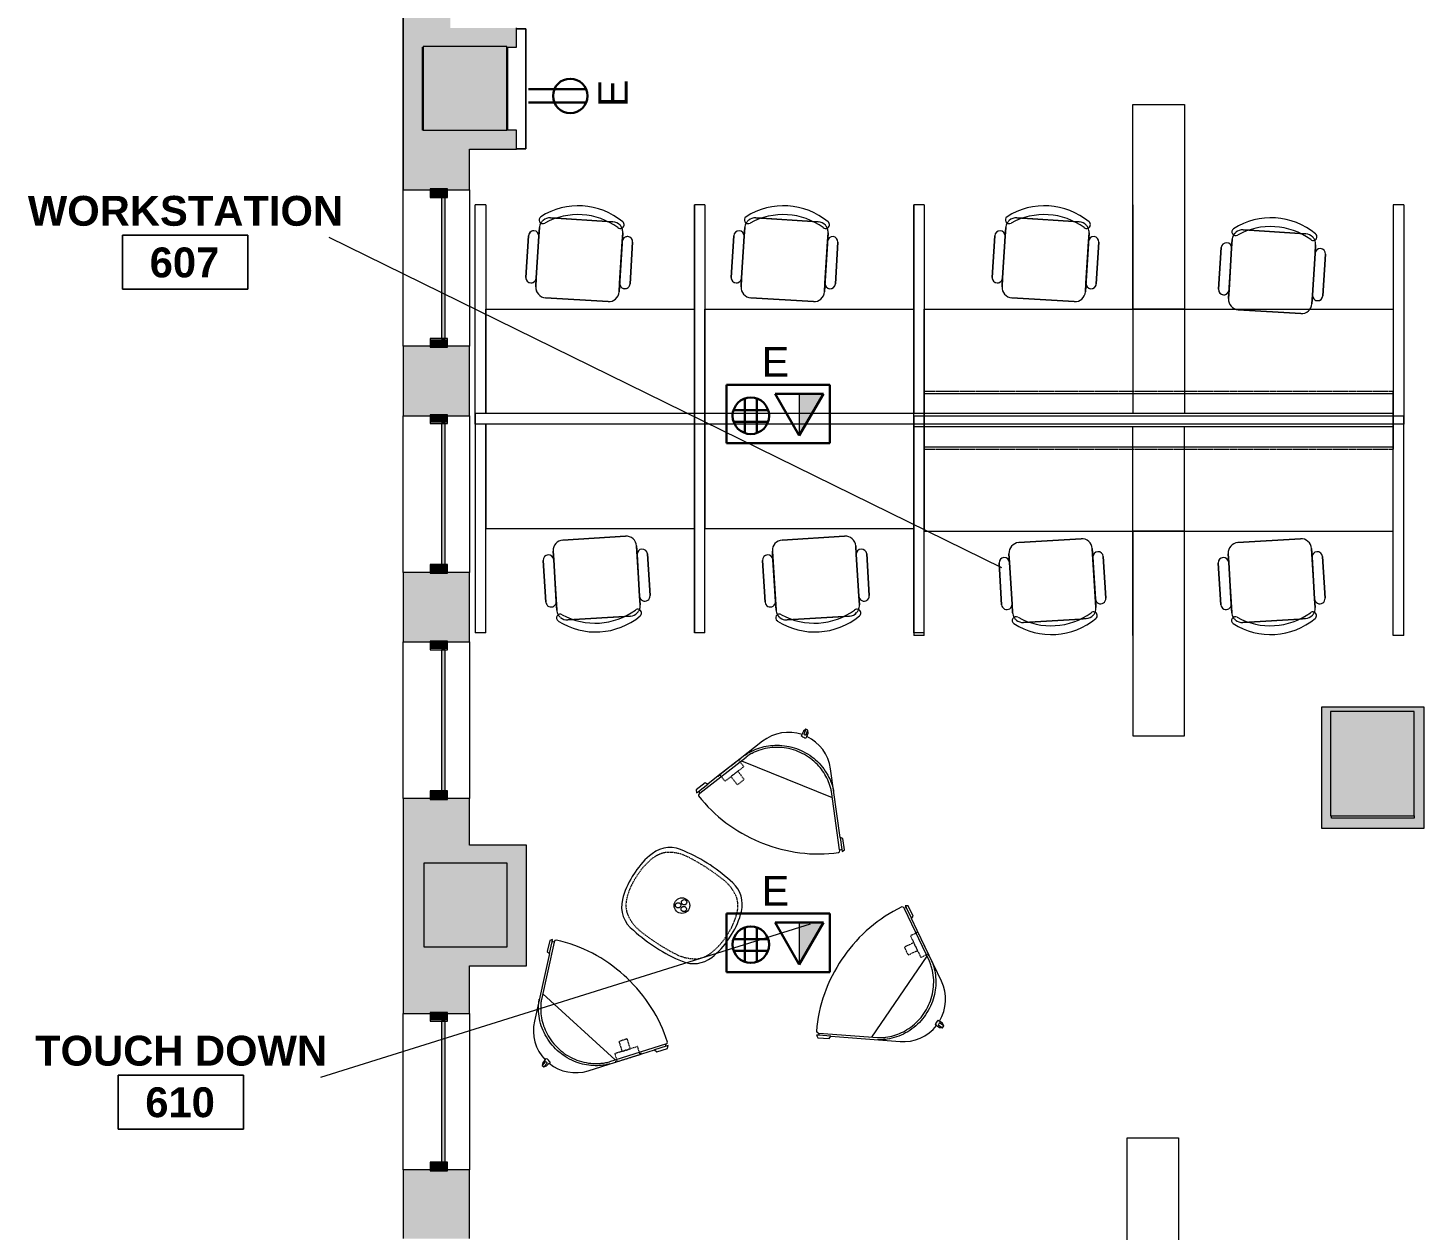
# Model space of a CAD drawing. Header units: inches. Extents: x -1880 to 225, y -1065 to 162.
# Drawn here: x -1873.8 to -1472.5, y -457.8 to -112.3 of the extents above; entities that cross this region are included whole.
import ezdxf

# ---------------------------------------------------------------- set-up
doc = ezdxf.new("R2010")
doc.units = ezdxf.units.IN
doc.header["$MEASUREMENT"] = 0
doc.linetypes.add('Dash', pattern=[0.25, 0.125, -0.125])
doc.linetypes.add('Dash 1_16_', pattern=[0.125, 0.0625, -0.0625])
for name, color, linetype, lineweight in [('06_555 11th St - background_dwg', 8, 'Continuous', 9), ('A-ANNO-NOTE', 131, 'Continuous', 30), ('A-AREA-IDEN', 2, 'Continuous', 9), ('A-DETL', 90, 'Continuous', 9), ('A-GLAZ-CURT', 52, 'Continuous', 13), ('A-GLAZ-CWMG', 51, 'Continuous', 13), ('A-WALL', 113, 'Continuous', 13), ('A-WALL-PATT', 111, 'Continuous', 13), ('C-Hatch', 7, 'Continuous', 9), ('E-ELEC-EQPM-HDLN', 91, 'Dash', 9), ('I-FURN', 30, 'Continuous', 9), ('I-FURN-HDLN', 30, 'Dash', 9), ('I-WALL', 2, 'Continuous', 13), ('S', 7, 'Continuous', 9), ('S-COLS', 52, 'Continuous', 13), ('W', 7, 'Continuous', 9)]:
    doc.layers.add(name, color=color, linetype=linetype, lineweight=lineweight)
doc.styles.add('Swis721 Lt BT', font='swissl.ttf', dxfattribs={"height": 8.514638})
doc.styles.add('Swis721 Lt BT_B', font='', dxfattribs={"height": 8.583975})
doc.styles.get('Swis721 Lt BT_B').set_extended_font_data('Swis721 Lt BT', bold=True)

# ---------------------------------------------------------------- blocks, each defined once
blk = doc.blocks.new('System Panel - Glazed-4837853-FIRST FLOOR POWER _ SIGNAL')
at = {"layer": 'A-GLAZ-CURT', "lineweight": 9}
blk.add_hatch(color=7, dxfattribs=at).paths.add_polyline_path([(-20.25, -0.75), (-20.25, -1.75), (20.25, -1.75), (20.25, -0.75), (-6.6, -0.75)], flags=0)
at = {"layer": 'A-GLAZ-CURT', "color": 8, "lineweight": 20}
for p, q in [((20.25, -0.75), (-20.25, -0.75)), ((-20.25, -0.75), (-20.25, -1.75)), ((-20.25, -1.75), (20.25, -1.75)), ((20.25, -1.75), (20.25, -0.75))]:
    blk.add_line(p, q, dxfattribs=at)
blk = doc.blocks.new('System Panel - Glazed-4838026-FIRST FLOOR POWER _ SIGNAL')
at = {"layer": 'A-GLAZ-CURT', "lineweight": 9}
blk.add_hatch(color=7, dxfattribs=at).paths.add_polyline_path([(-20.25, -1.75), (20.25, -1.75), (20.25, -0.75), (-20.25, -0.75)], flags=0)
at = {"layer": 'A-GLAZ-CURT', "color": 8, "lineweight": 20}
for p, q in [((20.25, -0.75), (-20.25, -0.75)), ((-20.25, -0.75), (-20.25, -1.75)), ((-20.25, -1.75), (20.25, -1.75)), ((20.25, -1.75), (20.25, -0.75))]:
    blk.add_line(p, q, dxfattribs=at)
blk = doc.blocks.new('Rectangular Mullion - 2_5_ x 5_ rectangular-4837849-FIRST FLOOR POWER _ SIGNAL')
at = {"layer": 'A-GLAZ-CWMG', "lineweight": 9}
blk.add_hatch(color=7, dxfattribs=at).paths.add_polyline_path([(-1, 1.75), (-1, 2.5), (1.25, 2.5), (1.25, -2.5), (-1, -2.5), (-1, 0.75)], flags=0)
at = {"layer": 'A-GLAZ-CWMG', "color": 8, "lineweight": 20}
for p, q in [((-1.25, 2.5), (1.25, 2.5)), ((-1.25, -2.5), (-1.25, 2.5)), ((1.25, 2.5), (1.25, -2.5)), ((1.25, -2.5), (-1.25, -2.5))]:
    blk.add_line(p, q, dxfattribs=at)
blk = doc.blocks.new('Rectangular Mullion - 2_5_ x 5_ rectangular-4838021-FIRST FLOOR POWER _ SIGNAL')
at = {"layer": 'A-GLAZ-CWMG', "lineweight": 9}
blk.add_hatch(color=7, dxfattribs=at).paths.add_polyline_path([(-1.25, 2.5), (1, 2.5), (1, -2.5), (-1.25, -2.5), (-1.25, 1.75)], flags=0)
at = {"layer": 'A-GLAZ-CWMG', "color": 8, "lineweight": 20}
for p, q in [((-1.25, 2.5), (1.25, 2.5)), ((-1.25, -2.5), (-1.25, 2.5)), ((1.25, 2.5), (1.25, -2.5)), ((1.25, -2.5), (-1.25, -2.5))]:
    blk.add_line(p, q, dxfattribs=at)
blk = doc.blocks.new('Concrete-Rectangular-Column - 24 x 24-5170815-FIRST FLOOR POWER _ SIGNAL')
at = {"layer": 'S-COLS', "lineweight": 9}
blk.add_hatch(color=7, dxfattribs=at).paths.add_polyline_path([(-8.25, -12), (12, -12), (12, 12), (-12, 12), (-12, -12)], flags=0)
at = {"layer": 'S-COLS', "color": 8, "lineweight": 20}
for p, q in [((12, 12), (-12, 12)), ((-12, 12), (-12, -12)), ((12, -12), (12, 12)), ((-12, -12), (12, -12))]:
    blk.add_line(p, q, dxfattribs=at)
blk = doc.blocks.new('Concrete-Rectangular-Column - 24 x 30-5170817-FIRST FLOOR POWER _ SIGNAL')
at = {"layer": 'S-COLS', "lineweight": 9}
blk.add_hatch(color=7, dxfattribs=at).paths.add_polyline_path([(12, -15), (12, 15), (-12, 15), (-12, -15)], flags=0)
at = {"layer": 'S-COLS', "color": 8, "lineweight": 20}
for p, q in [((12, 15), (-12, 15)), ((-12, 15), (-12, -15)), ((12, -15), (12, 15)), ((-12, -15), (12, -15))]:
    blk.add_line(p, q, dxfattribs=at)
blk = doc.blocks.new('F-Chairs1 - Workstation-V21-FIRST FLOOR POWER _ SIGNAL')
at = {"layer": 'I-FURN'}
for p, q in [((-9, 27), (9, 27)), ((9, 27), (-9, 27)), ((-9, 27), (9, 27)), ((-15, 9.5), (-15, 21.5)), ((-15, 21.5), (-15, 9.5)), ((-15, 9.5), (-15, 21.5)), ((-12, 7), (-12, 24)), ((-12, 24), (-12, 21.5)), ((-12, 21.5), (-12, 24)), ((-12, 9.5), (-12, 21.5)), ((-12, 21.5), (-12, 9.5)), ((-12, 21.5), (-12, 9.5)), ((-12, 9.5), (-12, 21.5)), ((12, 24), (12, 7)), ((12, 21.5), (12, 24)), ((12, 24), (12, 21.5)), ((12, 21.5), (12, 9.5)), ((12, 9.5), (12, 21.5)), ((12, 9.5), (12, 21.5)), ((12, 21.5), (12, 9.5)), ((15, 21.5), (15, 9.5)), ((15, 9.5), (15, 21.5)), ((15, 21.5), (15, 9.5)), ((-12, 9.5), (-12, 7)), ((-12, 7), (-12, 9.5)), ((12, 7), (12, 9.5)), ((12, 9.5), (12, 7)), ((-9, 4), (-7.33, 4)), ((-7.33, 4), (-9, 4)), ((7.44, 4), (-7.44, 4)), ((-7.33, 4), (7.33, 4)), ((7.33, 4), (-7.33, 4)), ((7.33, 4), (9, 4)), ((9, 4), (7.33, 4))]:
    blk.add_line(p, q, dxfattribs=at)
for centre, radius, start, end in [((-9, 24), 3, 90, 180), ((-9, 24), 3, 90, 180), ((-9, 24), 3, 90, 180), ((9, 24), 3, 360, 90), ((9, 24), 3, 360, 90), ((9, 24), 3, 0, 90), ((-13.5, 21.5), 1.5, 360, 180), ((-13.5, 21.5), 1.5, 360, 180), ((-13.5, 21.5), 1.5, 135, 180), ((-13.5, 21.5), 1.5, 120, 135), ((-13.5, 21.5), 1.5, 105, 120), ((-13.5, 21.5), 1.5, 15, 105), ((-13.5, 21.5), 1.5, 0, 15), ((13.5, 21.5), 1.5, 360, 180), ((13.5, 21.5), 1.5, 360, 180), ((13.5, 21.5), 1.5, 0, 180), ((-13.5, 9.5), 1.5, 180, 360), ((-13.5, 9.5), 1.5, 180, 360), ((-13.5, 9.5), 1.5, 180, 270), ((-13.5, 9.5), 1.5, 270, 285), ((-13.5, 9.5), 1.5, 285, 300), ((-13.5, 9.5), 1.5, 300, 0), ((13.5, 9.5), 1.5, 180, 360), ((13.5, 9.5), 1.5, 180, 360), ((13.5, 9.5), 1.5, 180, 270), ((13.5, 9.5), 1.5, 270, 285), ((13.5, 9.5), 1.5, 285, 0), ((-11.17, 4.73), 1.08, 53.8255, 233.8255), ((-11.17, 4.73), 1.08, 53.8255, 233.8255), ((-11.17, 4.73), 1.08, 53.8255, 233.8255), ((-9, 7), 3, 180, 206.2836), ((-9, 7), 3, 180, 206.3953), ((-9, 7), 3, 180, 206.3953), ((-9, 7), 3, 206.3953, 225), ((-9, 7), 3, 206.3953, 225), ((-9, 7), 3, 225.9978, 270), ((-9, 7), 3, 225.9978, 270), ((0, 22.18), 19.64, 237.5758, 302.4242), ((0, 22.18), 19.64, 237.5758, 302.4242), ((0, 22.18), 19.64, 237.5758, 302.4242), ((9, 7), 3, 270, 314.0022), ((9, 7), 3, 270, 314.0022), ((11.17, 4.73), 1.08, 306.1745, 126.1745), ((11.17, 4.73), 1.08, 306.1745, 126.1745), ((11.17, 4.73), 1.08, 306.1745, 126.1745), ((9, 7), 3, 315, 333.6047), ((9, 7), 3, 315, 333.6047), ((9, 7), 3, 333.7164, 360), ((9, 7), 3, 333.6047, 0), ((9, 7), 3, 333.6047, 0), ((0, 20), 20, 233.8255, 306.1745), ((0, 20), 20, 233.8255, 306.1745), ((0, 20), 20, 233.8255, 306.1745)]:
    blk.add_arc(centre, radius, start, end, dxfattribs=at)
blk = doc.blocks.new('F-Chairs1 - Workstation-V22-FIRST FLOOR POWER _ SIGNAL')
at = {"layer": 'I-FURN'}
for p, q in [((-7.33, -4), (-9, -4)), ((-9, -4), (-7.33, -4)), ((7.44, -4), (-7.44, -4)), ((7.33, -4), (-7.33, -4)), ((-7.33, -4), (7.33, -4)), ((9, -4), (7.33, -4)), ((7.33, -4), (9, -4)), ((-12, -7), (-12, -24)), ((-12, -7), (-12, -9.5)), ((-12, -9.5), (-12, -7)), ((12, -24), (12, -7)), ((12, -9.5), (12, -7)), ((12, -7), (12, -9.5)), ((-15, -9.5), (-15, -21.5)), ((-15, -9.5), (-15, -21.5)), ((-15, -21.5), (-15, -9.5)), ((-12, -21.5), (-12, -9.5)), ((-12, -9.5), (-12, -21.5)), ((-12, -9.5), (-12, -21.5)), ((-12, -21.5), (-12, -9.5)), ((12, -9.5), (12, -21.5)), ((12, -21.5), (12, -9.5)), ((12, -21.5), (12, -9.5)), ((12, -9.5), (12, -21.5)), ((15, -21.5), (15, -9.5)), ((15, -21.5), (15, -9.5)), ((15, -9.5), (15, -21.5)), ((-12, -21.5), (-12, -24)), ((-12, -24), (-12, -21.5)), ((12, -24), (12, -21.5)), ((12, -21.5), (12, -24)), ((-9, -27), (9, -27)), ((-9, -27), (9, -27)), ((9, -27), (-9, -27))]:
    blk.add_line(p, q, dxfattribs=at)
for centre, radius, start, end in [((0, -20), 20, 53.8255, 126.1745), ((0, -20), 20, 53.8255, 126.1745), ((-11.17, -4.73), 1.08, 126.1745, 306.1745), ((-11.17, -4.73), 1.08, 126.1745, 306.1745), ((-11.17, -4.73), 1.08, 126.1745, 306.1745), ((0, -20), 20, 53.8255, 126.1745), ((-9, -7), 3, 90, 134.0022), ((-9, -7), 3, 90, 134.0022), ((0, -22.18), 19.64, 57.5758, 122.4242), ((0, -22.18), 19.64, 57.5758, 122.4242), ((0, -22.18), 19.64, 57.5758, 122.4242), ((9, -7), 3, 45.9978, 90), ((9, -7), 3, 45.9978, 90), ((11.17, -4.73), 1.08, 233.8255, 53.8255), ((11.17, -4.73), 1.08, 233.8255, 53.8255), ((11.17, -4.73), 1.08, 233.8255, 53.8255), ((-13.5, -9.5), 1.5, 0, 180), ((-13.5, -9.5), 1.5, 360, 180), ((-13.5, -9.5), 1.5, 0, 180), ((-9, -7), 3, 153.7164, 180), ((-9, -7), 3, 153.6047, 180), ((-9, -7), 3, 153.6047, 180), ((-9, -7), 3, 135, 153.6047), ((-9, -7), 3, 135, 153.6047), ((9, -7), 3, 26.3953, 45), ((9, -7), 3, 26.3953, 45), ((9, -7), 3, 0, 26.2836), ((9, -7), 3, 360, 26.3953), ((9, -7), 3, 360, 26.3953), ((13.5, -9.5), 1.5, 0, 180), ((13.5, -9.5), 1.5, 360, 180), ((13.5, -9.5), 1.5, 0, 180), ((-13.5, -21.5), 1.5, 180, 0), ((-13.5, -21.5), 1.5, 180, 360), ((-13.5, -21.5), 1.5, 180, 0), ((-9, -24), 3, 180, 270), ((-9, -24), 3, 180, 270), ((-9, -24), 3, 180, 270), ((9, -24), 3, 270, 0), ((9, -24), 3, 270, 360), ((9, -24), 3, 270, 0), ((13.5, -21.5), 1.5, 180, 0), ((13.5, -21.5), 1.5, 180, 360), ((13.5, -21.5), 1.5, 180, 0)]:
    blk.add_arc(centre, radius, start, end, dxfattribs=at)
blk = doc.blocks.new('F-Chairs1 - Workstation-V23-FIRST FLOOR POWER _ SIGNAL')
at = {"layer": 'I-FURN'}
for p, q in [((-9, 27), (9, 27)), ((9, 27), (-9, 27)), ((-9, 27), (9, 27)), ((-15, 9.5), (-15, 21.5)), ((-15, 21.5), (-15, 9.5)), ((-15, 9.5), (-15, 21.5)), ((-12, 7), (-12, 24)), ((-12, 24), (-12, 21.5)), ((-12, 21.5), (-12, 24)), ((-12, 9.5), (-12, 21.5)), ((-12, 21.5), (-12, 9.5)), ((-12, 21.5), (-12, 9.5)), ((-12, 9.5), (-12, 21.5)), ((12, 24), (12, 7)), ((12, 21.5), (12, 24)), ((12, 24), (12, 21.5)), ((12, 21.5), (12, 9.5)), ((12, 9.5), (12, 21.5)), ((12, 9.5), (12, 21.5)), ((12, 21.5), (12, 9.5)), ((15, 21.5), (15, 9.5)), ((15, 9.5), (15, 21.5)), ((15, 21.5), (15, 9.5)), ((-12, 9.5), (-12, 7)), ((-12, 7), (-12, 9.5)), ((12, 7), (12, 9.5)), ((12, 9.5), (12, 7)), ((-9, 4), (-7.33, 4)), ((-7.33, 4), (-9, 4)), ((7.44, 4), (-7.44, 4)), ((-7.33, 4), (7.33, 4)), ((7.33, 4), (-7.33, 4)), ((7.33, 4), (9, 4)), ((9, 4), (7.33, 4))]:
    blk.add_line(p, q, dxfattribs=at)
for centre, radius, start, end in [((-9, 24), 3, 90, 180), ((-9, 24), 3, 90, 180), ((-9, 24), 3, 90, 180), ((9, 24), 3, 360, 90), ((9, 24), 3, 360, 90), ((9, 24), 3, 0, 90), ((-13.5, 21.5), 1.5, 360, 180), ((-13.5, 21.5), 1.5, 360, 180), ((-13.5, 21.5), 1.5, 0, 180), ((13.5, 21.5), 1.5, 360, 180), ((13.5, 21.5), 1.5, 360, 180), ((13.5, 21.5), 1.5, 0, 180), ((-13.5, 9.5), 1.5, 180, 360), ((-13.5, 9.5), 1.5, 180, 360), ((-13.5, 9.5), 1.5, 180, 0), ((13.5, 9.5), 1.5, 180, 360), ((13.5, 9.5), 1.5, 180, 360), ((13.5, 9.5), 1.5, 180, 0), ((-11.17, 4.73), 1.08, 53.8255, 233.8255), ((-11.17, 4.73), 1.08, 53.8255, 233.8255), ((-11.17, 4.73), 1.08, 53.8255, 233.8255), ((-9, 7), 3, 180, 206.2836), ((-9, 7), 3, 180, 206.3953), ((-9, 7), 3, 180, 206.3953), ((-9, 7), 3, 206.3953, 225), ((-9, 7), 3, 206.3953, 225), ((-9, 7), 3, 225.9978, 270), ((-9, 7), 3, 225.9978, 270), ((0, 22.18), 19.64, 237.5758, 302.4242), ((0, 22.18), 19.64, 237.5758, 302.4242), ((0, 22.18), 19.64, 237.5758, 302.4242), ((9, 7), 3, 270, 314.0022), ((9, 7), 3, 270, 314.0022), ((11.17, 4.73), 1.08, 306.1745, 126.1745), ((11.17, 4.73), 1.08, 306.1745, 126.1745), ((11.17, 4.73), 1.08, 306.1745, 126.1745), ((9, 7), 3, 315, 333.6047), ((9, 7), 3, 315, 333.6047), ((9, 7), 3, 333.7164, 360), ((9, 7), 3, 333.6047, 0), ((9, 7), 3, 333.6047, 0), ((0, 20), 20, 233.8255, 306.1745), ((0, 20), 20, 233.8255, 306.1745), ((0, 20), 20, 233.8255, 306.1745)]:
    blk.add_arc(centre, radius, start, end, dxfattribs=at)
blk = doc.blocks.new('F-Chairs1 - Workstation-V24-FIRST FLOOR POWER _ SIGNAL')
at = {"layer": 'I-FURN'}
for p, q in [((-7.33, -4), (-9, -4)), ((-9, -4), (-7.33, -4)), ((7.44, -4), (-7.44, -4)), ((7.33, -4), (-7.33, -4)), ((-7.33, -4), (7.33, -4)), ((9, -4), (7.33, -4)), ((7.33, -4), (9, -4)), ((-12, -7), (-12, -24)), ((-12, -7), (-12, -9.5)), ((-12, -9.5), (-12, -7)), ((12, -24), (12, -7)), ((12, -9.5), (12, -7)), ((12, -7), (12, -9.5)), ((-15, -9.5), (-15, -21.5)), ((-15, -9.5), (-15, -21.5)), ((-15, -21.5), (-15, -9.5)), ((-12, -21.5), (-12, -9.5)), ((-12, -9.5), (-12, -21.5)), ((-12, -9.5), (-12, -21.5)), ((-12, -21.5), (-12, -9.5)), ((12, -9.5), (12, -21.5)), ((12, -21.5), (12, -9.5)), ((12, -21.5), (12, -9.5)), ((12, -9.5), (12, -21.5)), ((15, -21.5), (15, -9.5)), ((15, -21.5), (15, -9.5)), ((15, -9.5), (15, -21.5)), ((-12, -21.5), (-12, -24)), ((-12, -24), (-12, -21.5)), ((12, -24), (12, -21.5)), ((12, -21.5), (12, -24)), ((-9, -27), (9, -27)), ((-9, -27), (9, -27)), ((9, -27), (-9, -27))]:
    blk.add_line(p, q, dxfattribs=at)
for centre, radius, start, end in [((0, -20), 20, 53.8255, 126.1745), ((0, -20), 20, 53.8255, 126.1745), ((-11.17, -4.73), 1.08, 126.1745, 306.1745), ((-11.17, -4.73), 1.08, 126.1745, 306.1745), ((-11.17, -4.73), 1.08, 126.1745, 306.1745), ((0, -20), 20, 53.8255, 126.1745), ((-9, -7), 3, 90, 134.0022), ((0, -22.18), 19.64, 57.5758, 122.4242), ((0, -22.18), 19.64, 57.5758, 122.4242), ((0, -22.18), 19.64, 57.5758, 122.4242), ((-9, -7), 3, 90, 105), ((9, -7), 3, 45.9978, 90), ((9, -7), 3, 75, 90), ((11.17, -4.73), 1.08, 233.8255, 53.8255), ((11.17, -4.73), 1.08, 233.8255, 53.8255), ((11.17, -4.73), 1.08, 233.8255, 53.8255), ((-13.5, -9.5), 1.5, 0, 180), ((-13.5, -9.5), 1.5, 360, 180), ((-13.5, -9.5), 1.5, 0, 180), ((-9, -7), 3, 153.7164, 180), ((-9, -7), 3, 153.6047, 180), ((-9, -7), 3, 153.6047, 180), ((-9, -7), 3, 135, 153.6047), ((-9, -7), 3, 135, 153.6047), ((-9, -7), 3, 105, 134.0022), ((9, -7), 3, 45.9978, 75), ((9, -7), 3, 26.3953, 45), ((9, -7), 3, 30, 45), ((9, -7), 3, 26.3953, 30), ((9, -7), 3, 0, 26.2836), ((9, -7), 3, 360, 26.3953), ((9, -7), 3, 360, 26.3953), ((13.5, -9.5), 1.5, 0, 180), ((13.5, -9.5), 1.5, 360, 180), ((13.5, -9.5), 1.5, 0, 180), ((-13.5, -21.5), 1.5, 180, 0), ((-13.5, -21.5), 1.5, 180, 360), ((-13.5, -21.5), 1.5, 180, 0), ((-9, -24), 3, 180, 270), ((-9, -24), 3, 180, 270), ((-9, -24), 3, 180, 270), ((9, -24), 3, 270, 0), ((9, -24), 3, 270, 360), ((9, -24), 3, 270, 0), ((13.5, -21.5), 1.5, 180, 0), ((13.5, -21.5), 1.5, 180, 360), ((13.5, -21.5), 1.5, 180, 0)]:
    blk.add_arc(centre, radius, start, end, dxfattribs=at)
blk = doc.blocks.new('Table-Casual_Work-Teknion-STRTW_Cover_With_Power-R2014 - 33_ x 29_ x 26_-5972535-FIRST FLOOR POWER _ SIGNAL')
at = {"layer": 'I-FURN'}
for p, q in [((-16.5, 0.75), (-16.5, -0.75)), ((16.5, -0.75), (16.5, 0.75))]:
    blk.add_line(p, q, dxfattribs=at)
for centre, radius in [((0, 0), 2.25), ((-0.97, 0.55), 0.758), ((0.97, 0.55), 0.758), ((0, -1.12), 0.758)]:
    blk.add_circle(centre, radius, dxfattribs=at)
for centre, radius, start, end in [((-7.27, 5.06), 8.5, 99.8651, 160.9165), ((-0.13, -36.05), 50.23, 80.8724, 99.8651), ((7.27, 5.06), 8.5, 19.0835, 86.1669), ((5.16, 0.75), 21.66, 160.8935, 180), ((-5.16, 0.75), 21.66, 0, 19.1065), ((5.16, -0.75), 21.66, 180, 199.1065), ((-5.16, -0.75), 21.66, 340.8935, 360), ((-7.27, -5.06), 8.5, 199.0835, 260.1349), ((7.27, -5.06), 8.5, 273.8331, 340.9165), ((-0.13, 36.05), 50.23, 260.1349, 279.1276)]:
    blk.add_arc(centre, radius, start, end, dxfattribs=at)
at = {"layer": 'I-FURN-HDLN'}
for centre, radius, start, end in [((-4.8, 0.41), 12.34, 98.9257, 127.0743), ((0, -46.31), 59.29, 83.4999, 96.5001), ((4.8, 0.41), 12.34, 52.9257, 81.0743), ((-6.6, 4.16), 8.29, 132.781, 161.219), ((6.6, 4.16), 8.29, 18.781, 47.219), ((4.27, 0.47), 19.77, 161.219, 181.3554), ((-4.27, 0.47), 19.77, 358.6446, 18.781), ((4.27, -0.47), 19.77, 178.6446, 198.781), ((-4.27, -0.47), 19.77, 341.219, 1.3554), ((-6.6, -4.16), 8.29, 198.781, 227.219), ((6.6, -4.16), 8.29, 312.781, 341.219), ((-4.8, -0.41), 12.34, 232.9257, 261.0743), ((4.8, -0.41), 12.34, 278.9257, 307.0743), ((0, 46.31), 59.29, 263.4999, 276.5001)]:
    blk.add_arc(centre, radius, start, end, dxfattribs=at)
blk = doc.blocks.new('Seating-Lounge_Chair-Teknion-STFS_With_Power_Fractals-R2013 - High Back-5975744-FIRST FLOOR POWER _ SIGNAL')
at = {"layer": 'E-ELEC-EQPM-HDLN'}
for p, q in [((-14.59, 2.57), (-18.59, -4.36)), ((-16.25, -5.06), (-12.81, 0.89)), ((-14.76, 2.02), (-14.48, 2.51)), ((-12.81, 0.89), (-14.76, 2.02)), ((-14.48, 2.51), (-14.59, 2.57)), ((-18.48, -4.42), (-18.2, -3.94)), ((-18.2, -3.94), (-16.25, -5.06)), ((-13.91, -1), (-15.16, -3.17)), ((-15.16, -3.17), (-12.56, -4.67)), ((-11.31, -2.5), (-13.91, -1)), ((-12.56, -4.67), (-11.31, -2.5)), ((-18.59, -4.36), (-18.48, -4.42))]:
    blk.add_line(p, q, dxfattribs=at)
at = {"layer": 'I-FURN'}
for p, q in [((-0.33, 17.49), (-0.75, 16.73)), ((-0.75, 16.73), (-0.75, 15.68)), ((0.33, 17.49), (-0.33, 17.49)), ((-0.33, 17.49), (-0.33, 15.98)), ((0.75, 16.73), (0.33, 17.49)), ((0.33, 15.98), (0.33, 17.49)), ((0.75, 15.68), (0.75, 16.73)), ((-0.75, 15.23), (-0.75, 15.71)), ((0.75, 15.71), (0.75, 15.23)), ((-10.51, 9.64), (-14.59, 2.57)), ((20.48, -7.63), (10.51, 9.64)), ((-21.69, -10.96), (-13.24, 3.67)), ((-14.59, 2.57), (-18.59, -4.36)), ((-14.07, 2.16), (14.07, 2.16)), ((21.69, -10.96), (13.24, 3.67)), ((-21.35, -7.63), (-22.97, -10.45)), ((-22.23, -10.65), (-20.48, -7.63)), ((-20.48, -7.63), (-21.35, -7.63)), ((-18.59, -4.36), (-20.48, -7.63)), ((21.35, -7.63), (20.48, -7.63)), ((20.48, -7.63), (22.23, -10.67)), ((22.97, -10.45), (21.35, -7.63)), ((-22.97, -10.45), (-22.54, -11.19)), ((-22.54, -11.19), (-22.23, -10.65)), ((-22.23, -10.65), (-21.69, -10.96)), ((-21.69, -10.96), (-21.81, -11.17)), ((21.81, -11.17), (21.69, -10.96)), ((22.23, -10.65), (22.54, -11.19)), ((22.54, -11.19), (22.97, -10.45)), ((-0.62, -17.49), (0.44, -17.49))]:
    blk.add_line(p, q, dxfattribs=at)
at = {"layer": 'I-FURN', "flags": 128}
blk.add_lwpolyline([(21.69, -10.96), (21.96, -10.81), (22.23, -10.65)], dxfattribs=at)
at = {"layer": 'I-FURN'}
for centre, radius, start, end in [((0, 3.57), 12.14, 93.5443, 149.9999), ((0, 3.57), 12.14, 30.0001, 86.4557), ((-21.37, -11.42), 0.5, 149.88, 228.935), ((-0.44, 25.1), 42.59, 240.0474, 269.7588), ((0.44, 25.1), 42.59, 270, 299.9548), ((21.37, -11.42), 0.5, 311.2677, 30.12)]:
    blk.add_arc(centre, radius, start, end, dxfattribs=at)
for centre, major_axis, ratio, start_param, end_param in [((0, 15.23), (-0.75, 0), 0.098866, 0, 3.141593), ((0, 15.98), (0.33, 0), 0.098894, 3.141593, 6.283185)]:
    blk.add_ellipse(centre, major_axis=major_axis, ratio=ratio, start_param=start_param, end_param=end_param, dxfattribs=at)
for points in [[(-13.77, 3.99), (-13.55, 4.33), (-13.09, 5), (-12.05, 6.26), (-10.56, 7.69), (-8.53, 9.11), (-6.18, 10.26), (-3.56, 11.06), (-0.72, 11.42), (2.15, 11.3), (4.95, 10.7), (7.6, 9.64), (10.02, 8.14), (11.77, 6.57), (12.99, 5.14), (13.52, 4.38), (13.77, 3.99)], [(13.24, 3.67), (13.03, 4), (12.58, 4.65), (11.58, 5.86), (10.15, 7.23), (8.19, 8.59), (5.94, 9.7), (3.42, 10.47), (0.69, 10.81), (-2.06, 10.7), (-4.75, 10.12), (-7.3, 9.1), (-9.62, 7.66), (-11.31, 6.15), (-12.48, 4.78), (-13, 4.05), (-13.24, 3.67)]]:
    blk.add_open_spline(points, degree=3, knots=[-1, -1, -1, -1, -0.961957, -0.923913, -0.847826, -0.771739, -0.695652, -0.608696, -0.521739, -0.434783, -0.347826, -0.26087, -0.173913, -0.086957, -0.043478, 0, 0, 0, 0], dxfattribs=at)
blk = doc.blocks.new('06_555 11th St - background_dwg-4793957-FIRST FLOOR POWER _ SIGNAL')
at = {"layer": 'C-Hatch'}
blk.add_line((1612.18, 2803.73), (1612.18, 2861.72), dxfattribs=at)
at = {"layer": 'C-Hatch', "flags": 128}
blk.add_lwpolyline([(1644.68, 2849.98), (1647.43, 2849.98), (1647.43, 2815.48), (1644.68, 2815.48)], dxfattribs=at)
at = {"layer": 'S'}
blk.add_line((1642.18, 2844.73), (1642.18, 2820.85), dxfattribs=at)
at = {"layer": 'W'}
for p, q in [((1612.18, 2861.72), (1612.18, 2803.73)), ((1612.18, 2628.73), (1612.18, 2567.23))]:
    blk.add_line(p, q, dxfattribs=at)
at = {"layer": 'W', "flags": 128}
blk.add_lwpolyline([(1644.68, 2815.48), (1647.43, 2815.48), (1647.43, 2849.98), (1644.68, 2849.98)], dxfattribs=at)
blk = doc.blocks.new('Room Tag - Room Name and Number-3379422-FIRST FLOOR POWER _ SIGNAL')
at = {"layer": 'A-AREA-IDEN'}
for p, q in [((-0.1881, -0.1636), (-0.1881, -0.0018)), ((-0.1881, -0.0018), (0.1869, -0.0018)), ((0.1869, -0.0018), (-0.1881, -0.0018)), ((-0.1881, -0.0018), (-0.1881, -0.1636)), ((0.1869, -0.0018), (0.1869, -0.1636)), ((0.1869, -0.1636), (0.1869, -0.0018)), ((0.1869, -0.1636), (-0.1881, -0.1636)), ((-0.1881, -0.1636), (0.1869, -0.1636))]:
    blk.add_line(p, q, dxfattribs=at)

msp = doc.modelspace()

# ---------------------------------------------------------------- hatches: boundary and pattern name
at = {"layer": 'A-ANNO-NOTE', "lineweight": 9}
for points in [[(-1652.09, -229.45), (-1645.16, -217.45), (-1652.09, -217.45)], [(-1652.09, -381.45), (-1645.16, -369.45), (-1652.09, -369.45), (-1652.09, -379.74)]]:
    msp.add_hatch(color=256, dxfattribs=at).paths.add_polyline_path(points, flags=0)
at = {"layer": 'A-WALL-PATT', "lineweight": 9}
h = msp.add_hatch(color=7, dxfattribs=at)
h.paths.add_polyline_path([(-1760.38, -115.04), (-1752.38, -115.04), (-1752.38, -100.79), (-1765.88, -100.79), (-1765.88, -115.04)], flags=0)
h.paths.add_polyline_path([(-1765.88, -58.79), (-1752.38, -58.79), (-1752.38, -42.79), (-1765.88, -42.79)], flags=0)
h.paths.add_polyline_path([(-1752.38, -0.79), (-1752.38, 57.08), (-1765.88, 57.08), (-1765.88, -0.79)], flags=0)
for points in [[(-1760.38, -117.79), (-1760.14, -117.79), (-1760.14, -117.66), (-1736.14, -117.66), (-1736.14, -117.79), (-1733.39, -117.79), (-1733.39, -112.29), (-1752.38, -112.29), (-1752.38, -115.04), (-1760.38, -115.04)], [(-1765.88, -147.16), (-1760.38, -147.16), (-1760.38, -115.04), (-1765.88, -115.04)], [(-1736.14, -147.16), (-1733.39, -147.16), (-1733.39, -141.66), (-1760.38, -141.66), (-1760.38, -147.16), (-1746.88, -147.16)], [(-1475.39, -310.43), (-1472.51, -310.43), (-1472.51, -307.55), (-1502.01, -307.55), (-1502.01, -310.43), (-1499.39, -310.43), (-1499.39, -308.8), (-1475.39, -308.8)], [(-1499.39, -339.43), (-1499.14, -339.43), (-1499.14, -338.8), (-1499.39, -338.8), (-1499.39, -310.43), (-1502.01, -310.43), (-1502.01, -339.43)], [(-1475.39, -339.43), (-1472.51, -339.43), (-1472.51, -310.43), (-1475.39, -310.43), (-1475.39, -334.85)], [(-1502.01, -342.3), (-1472.51, -342.3), (-1472.51, -339.43), (-1502.01, -339.43)], [(-1730.51, -352.66), (-1730.51, -347.16), (-1746.88, -347.16), (-1746.88, -352.41), (-1736.01, -352.41), (-1736.01, -352.66)], [(-1730.51, -376.41), (-1730.51, -352.66), (-1736.01, -352.66), (-1736.01, -376.41)], [(-1746.88, -381.91), (-1730.51, -381.91), (-1730.51, -376.41), (-1746.88, -376.41), (-1746.88, -381.8)]]:
    msp.add_hatch(color=7, dxfattribs=at).paths.add_polyline_path(points, flags=0)
h = msp.add_hatch(color=7, dxfattribs=at)
h.paths.add_polyline_path([(-1765.88, -990.28), (-1746.88, -990.28), (-1746.88, -964.78), (-1765.88, -964.78)], flags=0)
h.paths.add_polyline_path([(-1746.88, -922.78), (-1746.88, -906.53), (-1765.88, -906.53), (-1765.88, -922.78)], flags=0)
h.paths.add_polyline_path([(-1760.01, -864.53), (-1746.88, -864.53), (-1746.88, -847.66), (-1760.01, -847.66), (-1760.01, -823.66), (-1746.88, -823.66), (-1746.88, -806.78), (-1765.88, -806.78), (-1765.88, -864.53)], flags=0)
h.paths.add_polyline_path([(-1746.88, -761.78), (-1746.88, -741.78), (-1765.88, -741.78), (-1765.88, -761.78)], flags=0)
h.paths.add_polyline_path([(-1765.88, -696.78), (-1746.88, -696.78), (-1746.88, -676.78), (-1765.88, -676.78), (-1765.88, -693.99)], flags=0)
h.paths.add_polyline_path([(-1760.01, -631.78), (-1746.88, -631.78), (-1746.88, -612.91), (-1760.01, -612.91), (-1760.01, -588.91), (-1746.88, -588.91), (-1746.88, -570.28), (-1765.88, -570.28), (-1765.88, -631.78)], flags=0)
h.paths.add_polyline_path([(-1765.88, -525.28), (-1746.88, -525.28), (-1746.88, -505.28), (-1765.88, -505.28), (-1765.88, -514.42)], flags=0)
h.paths.add_polyline_path([(-1765.88, -460.28), (-1746.88, -460.28), (-1746.88, -440.53), (-1765.88, -440.53)], flags=0)
h.paths.add_polyline_path([(-1746.88, -395.53), (-1746.88, -376.41), (-1760.01, -376.41), (-1760.01, -352.41), (-1746.88, -352.41), (-1746.88, -333.78), (-1765.88, -333.78), (-1765.88, -395.53)], flags=0)
h.paths.add_polyline_path([(-1765.88, -288.78), (-1746.88, -288.78), (-1746.88, -268.78), (-1765.88, -268.78)], flags=0)
h.paths.add_polyline_path([(-1765.88, -223.78), (-1746.88, -223.78), (-1746.88, -203.78), (-1765.88, -203.78)], flags=0)
h.paths.add_polyline_path([(-1747.79, -158.78), (-1746.88, -158.78), (-1746.88, -147.16), (-1765.88, -147.16), (-1765.88, -158.78)], flags=0)

# ---------------------------------------------------------------- linework, layer by layer
at = {"layer": 'A-ANNO-NOTE'}
for p, q in [((-1729.86, -129.93), (-1713.33, -129.93)), ((-1729.86, -133.76), (-1713.33, -133.76)), ((-1672.97, -214.84), (-1643.25, -214.84)), ((-1672.97, -231.65), (-1672.97, -214.84)), ((-1643.25, -214.84), (-1643.25, -231.65)), ((-1667.69, -228.75), (-1667.69, -218.81)), ((-1664.31, -228.75), (-1664.31, -218.81)), ((-1659.02, -217.45), (-1645.16, -217.45)), ((-1652.09, -229.45), (-1659.02, -217.45)), ((-1645.16, -217.45), (-1652.09, -229.45)), ((-1670.93, -222.18), (-1660.99, -222.18)), ((-1670.93, -225.55), (-1660.99, -225.55)), ((-1643.25, -231.65), (-1672.97, -231.65)), ((-1672.97, -366.84), (-1643.25, -366.84)), ((-1672.97, -383.65), (-1672.97, -366.84)), ((-1643.25, -366.84), (-1643.25, -383.65)), ((-1667.69, -380.75), (-1667.69, -370.81)), ((-1664.31, -380.75), (-1664.31, -370.81)), ((-1659.02, -369.45), (-1645.16, -369.45)), ((-1652.09, -381.45), (-1659.02, -369.45)), ((-1645.16, -369.45), (-1652.09, -381.45)), ((-1670.93, -374.18), (-1660.99, -374.18)), ((-1670.93, -377.55), (-1660.99, -377.55)), ((-1643.25, -383.65), (-1672.97, -383.65))]:
    msp.add_line(p, q, dxfattribs=at)
at = {"layer": 'A-ANNO-NOTE', "lineweight": 9}
for p, q in [((-1652.09, -217.45), (-1652.09, -229.45)), ((-1652.09, -229.45), (-1645.16, -217.45)), ((-1645.16, -217.45), (-1652.09, -217.45)), ((-1652.09, -369.45), (-1652.09, -381.45)), ((-1652.09, -381.45), (-1645.16, -369.45)), ((-1645.16, -369.45), (-1652.09, -369.45))]:
    msp.add_line(p, q, dxfattribs=at)
at = {"layer": 'A-ANNO-NOTE'}
for centre, radius in [((-1717.9, -131.84), 4.95), ((-1666, -223.78), 5.25), ((-1666, -375.78), 5.25)]:
    msp.add_circle(centre, radius, dxfattribs=at)
at = {"layer": 'A-AREA-IDEN'}
for p, q in [((-1593.85, -267.49), (-1787.17, -172.57)), ((-1648.9, -369.91), (-1789.69, -413.97))]:
    msp.add_line(p, q, dxfattribs=at)
at = {"layer": 'A-DETL', "lineweight": 13}
for p, q in [((-1556.18, -134.27), (-1541.36, -134.27)), ((-1556.18, -193.16), (-1556.18, -134.27)), ((-1541.36, -134.27), (-1541.36, -193.16)), ((-1745.18, -226.16), (-1745.18, -163.16)), ((-1742.18, -163.16), (-1745.18, -163.16)), ((-1742.18, -163.16), (-1742.18, -223.16)), ((-1682.18, -163.16), (-1682.18, -223.16)), ((-1679.18, -163.16), (-1682.18, -163.16)), ((-1682.18, -226.16), (-1682.18, -163.16)), ((-1679.18, -163.16), (-1682.18, -163.16)), ((-1679.18, -163.16), (-1679.18, -226.16)), ((-1679.18, -163.16), (-1679.18, -223.16)), ((-1619.18, -163.16), (-1619.18, -223.16)), ((-1616.18, -163.16), (-1619.18, -163.16)), ((-1619.18, -226.16), (-1619.18, -163.16)), ((-1616.18, -163.16), (-1619.18, -163.16)), ((-1616.18, -163.16), (-1616.18, -226.16)), ((-1616.18, -163.16), (-1616.18, -223.16)), ((-1556.18, -163.16), (-1556.18, -223.16)), ((-1541.36, -163.16), (-1541.36, -223.16)), ((-1481.36, -163.16), (-1481.36, -223.16)), ((-1478.36, -163.16), (-1481.36, -163.16)), ((-1478.36, -163.16), (-1478.36, -226.16)), ((-1742.18, -193.16), (-1682.18, -193.16)), ((-1742.18, -223.16), (-1742.18, -193.16)), ((-1679.18, -193.16), (-1619.18, -193.16)), ((-1679.18, -223.16), (-1679.18, -193.16)), ((-1616.18, -193.16), (-1481.36, -193.16)), ((-1616.18, -223.16), (-1616.18, -193.16)), ((-1541.36, -193.16), (-1556.18, -193.16)), ((-1616.18, -216.66), (-1616.18, -232.66)), ((-1481.36, -232.66), (-1481.36, -216.66)), ((-1616.18, -233.41), (-1616.18, -217.41)), ((-1616.18, -217.41), (-1481.36, -217.41)), ((-1481.36, -217.41), (-1481.36, -233.41)), ((-1679.18, -223.16), (-1745.18, -223.16)), ((-1745.18, -223.16), (-1745.18, -286.16)), ((-1682.18, -223.16), (-1745.18, -223.16)), ((-1616.18, -223.16), (-1682.18, -223.16)), ((-1682.18, -223.16), (-1682.18, -286.16)), ((-1619.18, -223.16), (-1682.18, -223.16)), ((-1679.18, -286.16), (-1679.18, -223.16)), ((-1481.36, -223.16), (-1619.18, -223.16)), ((-1478.36, -223.91), (-1619.18, -223.91)), ((-1619.18, -223.91), (-1619.18, -286.91)), ((-1616.18, -286.16), (-1616.18, -223.16)), ((-1478.36, -286.91), (-1478.36, -223.91)), ((-1682.18, -226.16), (-1745.18, -226.16)), ((-1679.18, -226.16), (-1745.18, -226.16)), ((-1742.18, -226.16), (-1742.18, -256.16)), ((-1742.18, -286.16), (-1742.18, -226.16)), ((-1682.18, -286.16), (-1682.18, -226.16)), ((-1619.18, -226.16), (-1682.18, -226.16)), ((-1616.18, -226.16), (-1682.18, -226.16)), ((-1679.18, -226.16), (-1679.18, -256.16)), ((-1679.18, -286.16), (-1679.18, -226.16)), ((-1619.18, -286.16), (-1619.18, -226.16)), ((-1478.36, -226.16), (-1619.18, -226.16)), ((-1481.36, -226.91), (-1619.18, -226.91)), ((-1616.18, -226.91), (-1616.18, -256.91)), ((-1616.18, -286.91), (-1616.18, -226.91)), ((-1556.18, -286.91), (-1556.18, -226.91)), ((-1541.36, -286.91), (-1541.36, -226.91)), ((-1481.36, -286.91), (-1481.36, -226.91)), ((-1616.18, -232.66), (-1481.36, -232.66)), ((-1742.18, -256.16), (-1682.18, -256.16)), ((-1679.18, -256.16), (-1619.18, -256.16)), ((-1616.18, -256.91), (-1481.36, -256.91)), ((-1541.36, -256.91), (-1556.18, -256.91)), ((-1556.18, -256.91), (-1556.18, -315.8)), ((-1541.36, -315.8), (-1541.36, -256.91)), ((-1742.18, -286.16), (-1745.18, -286.16)), ((-1679.18, -286.16), (-1682.18, -286.16)), ((-1679.18, -286.16), (-1682.18, -286.16)), ((-1616.18, -286.16), (-1619.18, -286.16)), ((-1616.18, -286.91), (-1619.18, -286.91)), ((-1478.36, -286.91), (-1481.36, -286.91)), ((-1556.18, -315.8), (-1541.36, -315.8)), ((-1557.88, -431.27), (-1543.06, -431.27)), ((-1557.88, -490.16), (-1557.88, -431.27)), ((-1543.06, -431.27), (-1543.06, -490.16))]:
    msp.add_line(p, q, dxfattribs=at)
at = {"layer": 'A-DETL', "linetype": 'Dash 1_16_', "lineweight": 13}
for p, q in [((-1616.18, -216.66), (-1481.36, -216.66)), ((-1616.18, -233.41), (-1481.36, -233.41))]:
    msp.add_line(p, q, dxfattribs=at)
at = {"layer": 'A-WALL', "color": 8, "lineweight": 20}
for p, q in [((-1765.88, -100.79), (-1765.88, -158.78)), ((-1733.39, -117.79), (-1733.39, -112.29)), ((-1760.38, -141.66), (-1760.38, -117.79)), ((-1760.38, -117.79), (-1760.14, -117.79)), ((-1736.14, -117.79), (-1733.39, -117.79)), ((-1760.14, -141.66), (-1760.38, -141.66)), ((-1733.39, -141.66), (-1736.14, -141.66)), ((-1733.39, -147.16), (-1733.39, -141.66)), ((-1746.88, -158.78), (-1746.88, -147.16)), ((-1746.88, -147.16), (-1733.39, -147.16)), ((-1765.88, -158.78), (-1746.88, -158.78)), ((-1746.88, -203.78), (-1765.88, -203.78)), ((-1765.88, -203.78), (-1765.88, -223.78)), ((-1746.88, -223.78), (-1746.88, -203.78)), ((-1765.88, -223.78), (-1746.88, -223.78)), ((-1746.88, -268.78), (-1765.88, -268.78)), ((-1765.88, -268.78), (-1765.88, -288.78)), ((-1746.88, -288.78), (-1746.88, -268.78)), ((-1765.88, -288.78), (-1746.88, -288.78)), ((-1746.88, -333.78), (-1765.88, -333.78)), ((-1765.88, -333.78), (-1765.88, -395.53)), ((-1746.88, -347.16), (-1746.88, -333.78)), ((-1730.51, -347.16), (-1746.88, -347.16)), ((-1730.51, -381.91), (-1730.51, -347.16)), ((-1746.88, -395.53), (-1746.88, -381.91)), ((-1746.88, -381.91), (-1730.51, -381.91)), ((-1765.88, -395.53), (-1746.88, -395.53)), ((-1746.88, -440.53), (-1765.88, -440.53)), ((-1765.88, -440.53), (-1765.88, -460.28)), ((-1746.88, -460.28), (-1746.88, -440.53))]:
    msp.add_line(p, q, dxfattribs=at)
at = {"layer": 'A-WALL', "lineweight": 9}
for p, q in [((-1765.88, -203.78), (-1765.88, -158.78)), ((-1746.88, -158.78), (-1746.88, -203.78)), ((-1765.88, -268.78), (-1765.88, -223.78)), ((-1746.88, -223.78), (-1746.88, -268.78)), ((-1765.88, -333.78), (-1765.88, -288.78)), ((-1746.88, -288.78), (-1746.88, -333.78)), ((-1765.88, -440.53), (-1765.88, -395.53)), ((-1746.88, -395.53), (-1746.88, -440.53))]:
    msp.add_line(p, q, dxfattribs=at)
at = {"layer": 'I-WALL', "color": 8, "lineweight": 20}
for p, q in [((-1472.51, -307.55), (-1502.01, -307.55)), ((-1502.01, -307.55), (-1502.01, -342.3)), ((-1472.51, -342.3), (-1472.51, -307.55)), ((-1499.14, -339.43), (-1499.14, -338.8)), ((-1475.39, -339.43), (-1499.14, -339.43)), ((-1475.39, -338.8), (-1475.39, -339.43)), ((-1502.01, -342.3), (-1472.51, -342.3))]:
    msp.add_line(p, q, dxfattribs=at)

# ---------------------------------------------------------------- block references
at = {"layer": '06_555 11th St - background_dwg', "color": 7}
msp.add_blockref('06_555 11th St - background_dwg-4793957-FIRST FLOOR POWER _ SIGNAL', (-3378.07, -2962.51), dxfattribs=at)
at = {"layer": 'A-AREA-IDEN', "xscale": 95.99999999999994, "yscale": 95.99999999999994, "zscale": 95.99999999999994}
for p in [(-1828.49, -171.71), (-1829.75, -413.11)]:
    msp.add_blockref('Room Tag - Room Name and Number-3379422-FIRST FLOOR POWER _ SIGNAL', p, dxfattribs=at)
at = {"layer": 'A-GLAZ-CURT', "lineweight": 9, "rotation": 90}
for name, p in [('System Panel - Glazed-4838026-FIRST FLOOR POWER _ SIGNAL', (-1755.63, -181.28)), ('System Panel - Glazed-4837853-FIRST FLOOR POWER _ SIGNAL', (-1755.63, -246.28)), ('System Panel - Glazed-4837853-FIRST FLOOR POWER _ SIGNAL', (-1755.63, -311.28)), ('System Panel - Glazed-4837853-FIRST FLOOR POWER _ SIGNAL', (-1755.63, -418.03))]:
    msp.add_blockref(name, p, dxfattribs=at)
at = {"layer": 'A-GLAZ-CWMG', "lineweight": 9, "extrusion": (0, 0, -1), "rotation": 90}
for name, p in [('Rectangular Mullion - 2_5_ x 5_ rectangular-4838021-FIRST FLOOR POWER _ SIGNAL', (1755.63, -159.78)), ('Rectangular Mullion - 2_5_ x 5_ rectangular-4838021-FIRST FLOOR POWER _ SIGNAL', (1755.63, -202.78)), ('Rectangular Mullion - 2_5_ x 5_ rectangular-4837849-FIRST FLOOR POWER _ SIGNAL', (1755.63, -224.78)), ('Rectangular Mullion - 2_5_ x 5_ rectangular-4837849-FIRST FLOOR POWER _ SIGNAL', (1755.63, -267.78)), ('Rectangular Mullion - 2_5_ x 5_ rectangular-4837849-FIRST FLOOR POWER _ SIGNAL', (1755.63, -289.78)), ('Rectangular Mullion - 2_5_ x 5_ rectangular-4837849-FIRST FLOOR POWER _ SIGNAL', (1755.63, -332.78)), ('Rectangular Mullion - 2_5_ x 5_ rectangular-4837849-FIRST FLOOR POWER _ SIGNAL', (1755.63, -396.53)), ('Rectangular Mullion - 2_5_ x 5_ rectangular-4837849-FIRST FLOOR POWER _ SIGNAL', (1755.63, -439.53))]:
    msp.add_blockref(name, p, dxfattribs=at)
at = {"layer": 'I-FURN'}
for name, p, rotation in [('F-Chairs1 - Workstation-V21-FIRST FLOOR POWER _ SIGNAL', (-1714.35, -163.45), 176.4612944188764), ('F-Chairs1 - Workstation-V23-FIRST FLOOR POWER _ SIGNAL', (-1655.35, -163.45), 176.4612944188764), ('F-Chairs1 - Workstation-V23-FIRST FLOOR POWER _ SIGNAL', (-1580.35, -163.45), 176.4612944188764), ('F-Chairs1 - Workstation-V23-FIRST FLOOR POWER _ SIGNAL', (-1515.25, -166.89), 176.4612944188764), ('F-Chairs1 - Workstation-V22-FIRST FLOOR POWER _ SIGNAL', (-1709.35, -285.88), 183.5387055811236), ('F-Chairs1 - Workstation-V24-FIRST FLOOR POWER _ SIGNAL', (-1646.35, -285.88), 183.5387055811236), ('F-Chairs1 - Workstation-V22-FIRST FLOOR POWER _ SIGNAL', (-1578.36, -286.63), 183.5387055811236), ('F-Chairs1 - Workstation-V22-FIRST FLOOR POWER _ SIGNAL', (-1515.36, -286.63), 183.5387055811236), ('Seating-Lounge_Chair-Teknion-STFS_With_Power_Fractals-R2013 - High Back-5975744-FIRST FLOOR POWER _ SIGNAL', (-1656.48, -330.22), 337.9761976531432), ('Table-Casual_Work-Teknion-STRTW_Cover_With_Power-R2014 - 33_ x 29_ x 26_-5972535-FIRST FLOOR POWER _ SIGNAL', (-1685.8, -364.55), 147.0917423470808), ('Seating-Lounge_Chair-Teknion-STFS_With_Power_Fractals-R2013 - High Back-5975744-FIRST FLOOR POWER _ SIGNAL', (-1625.13, -389.51), 235.5708347428204), ('Seating-Lounge_Chair-Teknion-STFS_With_Power_Fractals-R2013 - High Back-5975744-FIRST FLOOR POWER _ SIGNAL', (-1713.94, -397.82), 137.4853402033271)]:
    msp.add_blockref(name, p, dxfattribs=dict(at, rotation=rotation))
at = {"layer": 'S-COLS', "lineweight": 9}
for name, p in [('Concrete-Rectangular-Column - 24 x 24-5170815-FIRST FLOOR POWER _ SIGNAL', (-1748.14, -129.66)), ('Concrete-Rectangular-Column - 24 x 30-5170817-FIRST FLOOR POWER _ SIGNAL', (-1487.39, -323.8)), ('Concrete-Rectangular-Column - 24 x 24-5170815-FIRST FLOOR POWER _ SIGNAL', (-1748.01, -364.41))]:
    msp.add_blockref(name, p, dxfattribs=at)

# ---------------------------------------------------------------- texts
at = {"layer": 'A-ANNO-NOTE', "lineweight": 9, "insert": (-1709.87, -131.11), "char_height": 8.51, "width": 8.64, "attachment_point": 2, "rotation": 90, "line_spacing_factor": 1.00667, "style": 'Swis721 Lt BT'}
msp.add_mtext('E', dxfattribs=at)
at = {"layer": 'A-ANNO-NOTE', "lineweight": 9, "char_height": 8.51, "width": 8.64, "attachment_point": 2, "line_spacing_factor": 1.00667, "style": 'Swis721 Lt BT'}
for insert in [(-1658.93, -204.03), (-1658.93, -356.03)]:
    msp.add_mtext('E', dxfattribs=dict(at, insert=insert))
at = {"layer": 'A-AREA-IDEN', "char_height": 8.584, "attachment_point": 2, "line_spacing_factor": 0.998538, "style": 'Swis721 Lt BT_B'}
for s, insert, width in [('WORKSTATION', (-1828.48, -160.57), 99.144), ('607', (-1828.77, -175.4), 23.004), ('TOUCH DOWN', (-1829.74, -401.97), 96.12), ('610', (-1830.03, -416.8), 23.004)]:
    msp.add_mtext(s, dxfattribs=dict(at, insert=insert, width=width))

doc.saveas('drawing.dxf')
